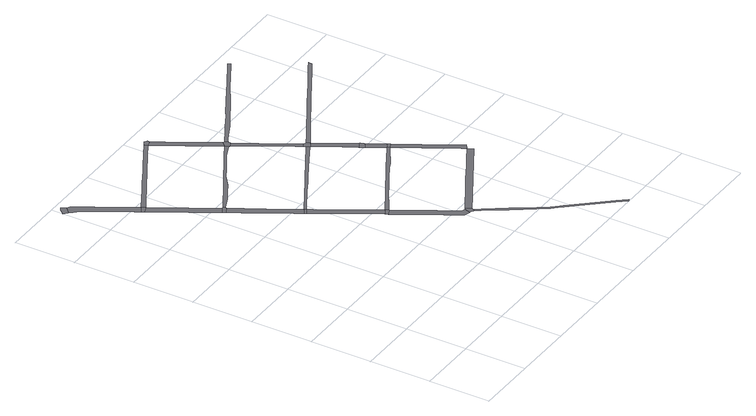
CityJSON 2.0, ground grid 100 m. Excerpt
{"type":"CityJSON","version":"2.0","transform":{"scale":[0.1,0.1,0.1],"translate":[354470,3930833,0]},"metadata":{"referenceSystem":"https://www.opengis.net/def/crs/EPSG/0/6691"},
"CityObjects":{
"road1":{"type":"Road","geometry":[{"type":"MultiSurface","lod":"1","boundaries":[[[0,1,2,3,4,5,6]]]}]},
"road2":{"type":"Road","attributes":{"RoadStructureAttribute.sectionType":"1"},"geometry":[{"type":"MultiSurface","lod":"1","boundaries":[[[7,8,9,10,11,12,13,14,2,1,15,16,17,18,19,20,21,22]]]}]},
"road3":{"type":"Road","geometry":[{"type":"MultiSurface","lod":"1","boundaries":[[[22,23,24,7]]]}]},
"road4":{"type":"Road","attributes":{"RoadStructureAttribute.sectionType":"1"},"geometry":[{"type":"MultiSurface","lod":"1","boundaries":[[[23,25,26,27,28,29,30,31,32,24]]]}]},
"road5":{"type":"Road","geometry":[{"type":"MultiSurface","lod":"1","boundaries":[[[33,34,35,27,26,36,37]]]}]},
"road6":{"type":"Road","attributes":{"RoadStructureAttribute.sectionType":"1"},"geometry":[{"type":"MultiSurface","lod":"1","boundaries":[[[36,38,39,40,41,42,43,44,45,37]]]}]},
"road7":{"type":"Road","geometry":[{"type":"MultiSurface","lod":"1","boundaries":[[[46,41,40,47]]]}]},
"road8":{"type":"Road","attributes":{"RoadStructureAttribute.sectionType":"1"},"geometry":[{"type":"MultiSurface","lod":"1","boundaries":[[[47,48,49,50,51,52,53,46]]]}]},
"road9":{"type":"Road","geometry":[{"type":"MultiSurface","lod":"1","boundaries":[[[48,54,55,49]]]}]},
"road10":{"type":"Road","attributes":{"RoadStructureAttribute.sectionType":"1"},"geometry":[{"type":"MultiSurface","lod":"1","boundaries":[[[56,57,58,59,60,61,62,63,7,24,64,65,66,67,68,69,70,71,72,73,74,75,76,77]]]}]},
"road11":{"type":"Road","attributes":{"RoadStructureAttribute.sectionType":"1"},"geometry":[{"type":"MultiSurface","lod":"1","boundaries":[[[78,79,80,81,82,83,84,55,54,85,86,87,88,89,90,91,92]]]}]},
"road12":{"type":"Road","attributes":{"RoadStructureAttribute.sectionType":"1"},"geometry":[{"type":"MultiSurface","lod":"1","boundaries":[[[93,94,95,96,97,98,35,34,99,100,101,102,103,104,105,106,107,108,109,110,111,112,113,114,115]]]}]},
"road13":{"type":"Road","geometry":[{"type":"MultiSurface","lod":"1","boundaries":[[[91,116,117,118,119,120,121,92]]]}]},
"road14":{"type":"Road","attributes":{"RoadStructureAttribute.sectionType":"1"},"geometry":[{"type":"MultiSurface","lod":"1","boundaries":[[[122,123,124,125,126,127,128,129,130,131,132,133,134,41,46]]]}]},
"road15":{"type":"Road","attributes":{"RoadStructureAttribute.sectionType":"1"},"geometry":[{"type":"MultiSurface","lod":"1","boundaries":[[[135,136,137,138,139,140,141,142,143,144,145,146,119,118,147,148,149,150,151,152,153,154,155,156,157,158,159,160]]]}]},
"road16":{"type":"Road","attributes":{"RoadStructureAttribute.sectionType":"1"},"geometry":[{"type":"MultiSurface","lod":"1","boundaries":[[[161,162,163,164,165,166,167,49,55,168,169,170,171,172,173,174,175,176,177]]]}]},
"road17":{"type":"Road","geometry":[{"type":"MultiSurface","lod":"1","boundaries":[[[77,76,178,179,180]]]}]},
"road18":{"type":"Road","attributes":{"RoadStructureAttribute.sectionType":"1"},"geometry":[{"type":"MultiSurface","lod":"1","boundaries":[[[181,182,183,184,185,186,178,76,187,188,189,190,191,192,193,115]]]}]},
"road19":{"type":"Road","geometry":[{"type":"MultiSurface","lod":"1","boundaries":[[[194,195,196,197,198,199,200,201,202,203,204,205,206,207,208,209,210,211,212,213,214,215,216,217,218,219,220,221,222,223,224,181,115,114,225,226]]]}]},
"road20":{"type":"Road","attributes":{"RoadStructureAttribute.sectionType":"1"},"geometry":[{"type":"MultiSurface","lod":"1","boundaries":[[[227,228,229,230,231,232,233,234,235,236,237,238,121,120,239,240,241,242,243,244,245,246,247,248,249,250]]]}]},
"road21":{"type":"Road","attributes":{"RoadStructureAttribute.sectionType":"1"},"geometry":[{"type":"MultiSurface","lod":"1","boundaries":[[[225,251,252,253,254,255,256,257,258,259,260,261,262,263,264,265,266,267,226]]]}]},
"road22":{"type":"Road","geometry":[{"type":"MultiSurface","lod":"1","boundaries":[[[259,268,131,130,269,270,271,272,273,260]]]}]},
"road23":{"type":"Road","attributes":{"RoadStructureAttribute.sectionType":"1"},"geometry":[{"type":"MultiSurface","lod":"1","boundaries":[[[274,275,276,270,269,277,278]]]}]},
"road24":{"type":"Road","geometry":[{"type":"MultiSurface","lod":"1","boundaries":[[[279,280,274,278,281,282]]]}]},
"road25":{"type":"Road","attributes":{"RoadStructureAttribute.sectionType":"1"},"geometry":[{"type":"MultiSurface","lod":"1","boundaries":[[[283,284,285,282,281,286,177]]]}]},
"road26":{"type":"Road","geometry":[{"type":"MultiSurface","lod":"1","boundaries":[[[287,283,177,176,288]]]}]},
"road27":{"type":"Road","attributes":{"RoadStructureAttribute.sectionType":"1"},"geometry":[{"type":"MultiSurface","lod":"1","boundaries":[[[289,290,291,288,176,292,293,250]]]}]},
"road28":{"type":"Road","attributes":{"RoadStructureAttribute.sectionType":"1"},"geometry":[{"type":"MultiSurface","lod":"1","boundaries":[[[294,295,296,297,298,299,300,301,302,303,304,305,306,307,308,309,310,311,224,223,312,313,314,315,316,317,318,319,320,321,322,323,324,325,326,327,328,329,330,331,332,333,334,335,336,337,338,339,340,341,342,343,344,345,346,347,348,349,350,351,352,353,354,355,356,357,358,359,360,361,362,363,364,365,366,367,368,369,370,371,372,373,374,375,376,377,378,379,380,381,382,383,384,385,386,387,388,389,390,391,392,393,394,395,396,397,398,399,400,401,402,403,404,405,406,407,408,409,410,411,412,413,414,415,416,417]]]}]},
"road29":{"type":"Road","attributes":{"RoadStructureAttribute.sectionType":"1"},"geometry":[{"type":"MultiSurface","lod":"1","boundaries":[[[271,418,419,420,421,422,423,424,425,426,427,428,429,430,431,432,433,434,435,436,437,438,439,440,441,442,443,272]]]}]}
},
"vertices":[
[64,6762,0],[70,6756,0],[162,6846,0],[155,6866,0],[124,6920,0],[83,6896,0],[9,6808,0],
[739,5934,0],[694,6015,0],[652,6084,0],[556,6243,0],[400,6511,0],[385,6535,0],[231,6803,0],[213,6816,0],[125,6700,0],[191,6624,0],[263,6515,0],[301,6452,0],[457,6184,0],[585,5973,0],[594,5957,0],[641,5877,0],
[667,5833,0],[769,5873,0],
[990,5280,0],[1231,4867,0],[1325,4922,0],[1079,5342,0],[1052,5388,0],[1045,5401,0],[858,5720,0],[793,5831,0],
[1366,4891,0],[1373,4894,0],[1357,4928,0],[1261,4814,0],[1355,4869,0],
[1371,4626,0],[1756,3967,0],[1826,3847,0],[1918,3901,0],[1892,3946,0],[1642,4377,0],[1632,4393,0],[1485,4646,0],
[1937,3869,0],[1845,3815,0],
[2415,2838,0],[2506,2891,0],[2504,2894,0],[2230,3366,0],[2220,3382,0],[1984,3789,0],
[2444,2789,0],[2535,2842,0],
[1945,6625,0],[1893,6596,0],[1755,6517,0],[1575,6413,0],[1418,6323,0],[1300,6256,0],[1275,6242,0],[1134,6161,0],[987,6000,0],[1007,6011,0],[1039,6030,0],[1087,6058,0],[1162,6102,0],[1333,6202,0],[1347,6210,0],[1472,6283,0],[1485,6291,0],[1636,6379,0],[1897,6532,0],[1941,6558,0],[2182,6697,0],[2159,6748,0],
[3066,1930,0],[3019,2011,0],[2975,2086,0],[2963,2107,0],[2885,2241,0],[2815,2360,0],[2666,2617,0],[2630,2470,0],[2702,2346,0],[2763,2242,0],[2847,2098,0],[2864,2069,0],[3000,1837,0],[3094,1815,0],[3117,1914,0],
[2503,5605,0],[2360,5521,0],[2037,5330,0],[1915,5259,0],[1847,5218,0],[1399,4954,0],[1570,4983,0],[1593,4993,0],[1596,4995,0],[1741,5081,0],[1883,5164,0],[1907,5178,0],[1927,5194,0],[2028,5275,0],[2056,5298,0],[2060,5301,0],[2233,5403,0],[2533,5579,0],[2691,5650,0],[2731,5668,0],[2751,5673,0],[2768,5676,0],[2741,5745,0],
[3142,1803,0],[3149,1793,0],[3155,1784,0],[3188,1808,0],[3194,1838,0],[3142,1928,0],
[2034,3925,0],[2050,3934,0],[2501,4198,0],[2508,4191,0],[2652,4276,0],[2661,4282,0],[2887,4410,0],[3057,4508,0],[3358,4678,0],[3331,4728,0],[2628,4317,0],[2161,4043,0],[1974,3934,0],
[4454,176,0],[4258,408,0],[4059,633,0],[3955,749,0],[3950,754,0],[3918,790,0],[3820,897,0],[3710,1055,0],[3597,1218,0],[3482,1386,0],[3368,1551,0],[3253,1716,0],[3220,1692,0],[3334,1528,0],[3449,1362,0],[3565,1194,0],[3678,1032,0],[3792,869,0],[3903,746,0],[3918,730,0],[3927,720,0],[4070,559,0],[4228,380,0],[4423,151,0],[4547,6,0],[4577,32,0],
[3682,3580,0],[3519,3485,0],[3233,3317,0],[3218,3308,0],[3140,3263,0],[3030,3199,0],[2901,3123,0],[2620,2895,0],[2923,3082,0],[3039,3150,0],[3258,3279,0],[3485,3411,0],[3590,3456,0],[3715,3529,0],[3775,3581,0],[3949,3679,0],[3924,3722,0],
[2270,6721,0],[2281,6763,0],[2229,6791,0],
[2803,5816,0],[2643,6087,0],[2539,6263,0],[2538,6266,0],[2493,6342,0],[2382,6530,0],[2318,6464,0],[2321,6459,0],[2457,6226,0],[2460,6220,0],[2466,6210,0],[2470,6203,0],[2710,5798,0],
[2853,5712,0],[2851,5716,0],[2850,5718,0],[2849,5719,0],[2849,5720,0],[2848,5720,0],[2848,5722,0],[2848,5723,0],[2847,5724,0],[2847,5726,0],[2847,5727,0],[2847,5729,0],[2847,5730,0],[2847,5732,0],[2847,5733,0],[2847,5734,0],[2848,5734,0],[2848,5735,0],[2848,5736,0],[2849,5738,0],[2849,5739,0],[2850,5740,0],[2851,5742,0],[2851,5743,0],[2852,5745,0],[2854,5746,0],[2855,5748,0],[2856,5750,0],[2857,5750,0],[2858,5751,0],[2835,5802,0],[2778,5672,0],[2854,5712,0],
[4271,2587,0],[4135,2507,0],[4129,2504,0],[4112,2494,0],[3815,2322,0],[3662,2232,0],[3661,2232,0],[3613,2203,0],[3464,2116,0],[3352,2051,0],[3323,2034,0],[3178,1950,0],[3461,1994,0],[3514,2025,0],[3865,2229,0],[3866,2229,0],[3870,2232,0],[3927,2265,0],[4180,2413,0],[4241,2448,0],[4515,2607,0],[4534,2618,0],[4550,2630,0],[4499,2720,0],
[2788,5661,0],[2862,5558,0],[3060,5217,0],[3069,5202,0],[3115,5123,0],[3265,4865,0],[3272,4853,0],[3307,4793,0],[3318,4772,0],[3373,4804,0],[3335,4870,0],[3242,5031,0],[3181,5130,0],[3120,5236,0],[3113,5248,0],[3111,5252,0],[3048,5359,0],
[3334,4746,0],[3370,4676,0],[3445,4716,0],[3457,4724,0],[3422,4781,0],[3384,4796,0],
[3802,4116,0],[3727,4242,0],[3677,4326,0],[3604,4274,0],[3722,4070,0],
[3847,4058,0],[3823,4110,0],[3767,3993,0],[3844,4038,0],
[4002,3767,0],[3981,3802,0],[3948,3860,0],[3848,3853,0],
[4017,3741,0],[4027,3723,0],
[4574,2772,0],[4565,2787,0],[4250,3334,0],[4175,3282,0],[4457,2788,0],
[4578,6808,0],[4441,6730,0],[4404,6708,0],[4359,6683,0],[4321,6661,0],[4305,6652,0],[4262,6627,0],[4245,6618,0],[4207,6596,0],[4185,6583,0],[3759,6336,0],[3732,6320,0],[3509,6191,0],[3433,6138,0],[3298,6068,0],[3186,6003,0],[3137,5974,0],[3079,5941,0],[2860,5753,0],[2861,5755,0],[2863,5757,0],[2865,5759,0],[2867,5760,0],[2869,5762,0],[2872,5764,0],[2875,5766,0],[2877,5768,0],[2881,5771,0],[2884,5773,0],[2889,5776,0],[2890,5777,0],[2893,5778,0],[2897,5781,0],[2902,5784,0],[2907,5786,0],[2914,5790,0],[2921,5794,0],[2925,5796,0],[2929,5798,0],[2936,5802,0],[2943,5806,0],[2953,5811,0],[2963,5816,0],[2975,5822,0],[2998,5833,0],[3007,5837,0],[3012,5839,0],[3017,5842,0],[3031,5848,0],[3054,5860,0],[3077,5871,0],[3101,5882,0],[3124,5894,0],[3142,5903,0],[3161,5913,0],[3169,5917,0],[3174,5920,0],[3188,5927,0],[3202,5934,0],[3215,5941,0],[3225,5946,0],[3234,5951,0],[3243,5956,0],[3247,5959,0],[3256,5963,0],[3265,5968,0],[3278,5976,0],[3291,5984,0],[3304,5991,0],[3321,6002,0],[3340,6013,0],[3343,6015,0],[3377,6036,0],[3412,6057,0],[3434,6070,0],[3451,6080,0],[3460,6086,0],[3477,6096,0],[3485,6101,0],[3499,6109,0],[3525,6124,0],[3600,6168,0],[3631,6185,0],[3636,6188,0],[3653,6198,0],[3671,6209,0],[3679,6214,0],[3683,6216,0],[3696,6224,0],[3717,6236,0],[3742,6251,0],[3764,6265,0],[3767,6266,0],[3791,6281,0],[3793,6282,0],[3816,6296,0],[3841,6312,0],[3862,6324,0],[3878,6335,0],[3886,6340,0],[3890,6342,0],[3907,6353,0],[3928,6366,0],[3979,6399,0],[4008,6417,0],[4029,6431,0],[4046,6441,0],[4062,6452,0],[4075,6460,0],[4088,6468,0],[4096,6473,0],[4099,6474,0],[4112,6482,0],[4126,6490,0],[4142,6500,0],[4160,6511,0],[4185,6525,0],[4211,6541,0],[4225,6548,0],[4230,6551,0],[4270,6574,0],[4289,6585,0],[4630,6780,0],[4605,6823,0],
[3488,4743,0],[3543,4776,0],[3597,4809,0],[3595,4811,0],[3599,4813,0],[3653,4847,0],[3731,4896,0],[3744,4904,0],[3902,4999,0],[4069,5097,0],[4221,5186,0],[4356,5265,0],[4382,5280,0],[4538,5371,0],[4690,5460,0],[4859,5559,0],[5005,5644,0],[5021,5653,0],[5168,5740,0],[5233,5779,0],[5243,5848,0],[5127,5780,0],[5092,5760,0],[4762,5566,0],[4327,5311,0],[3604,4887,0]
]}
